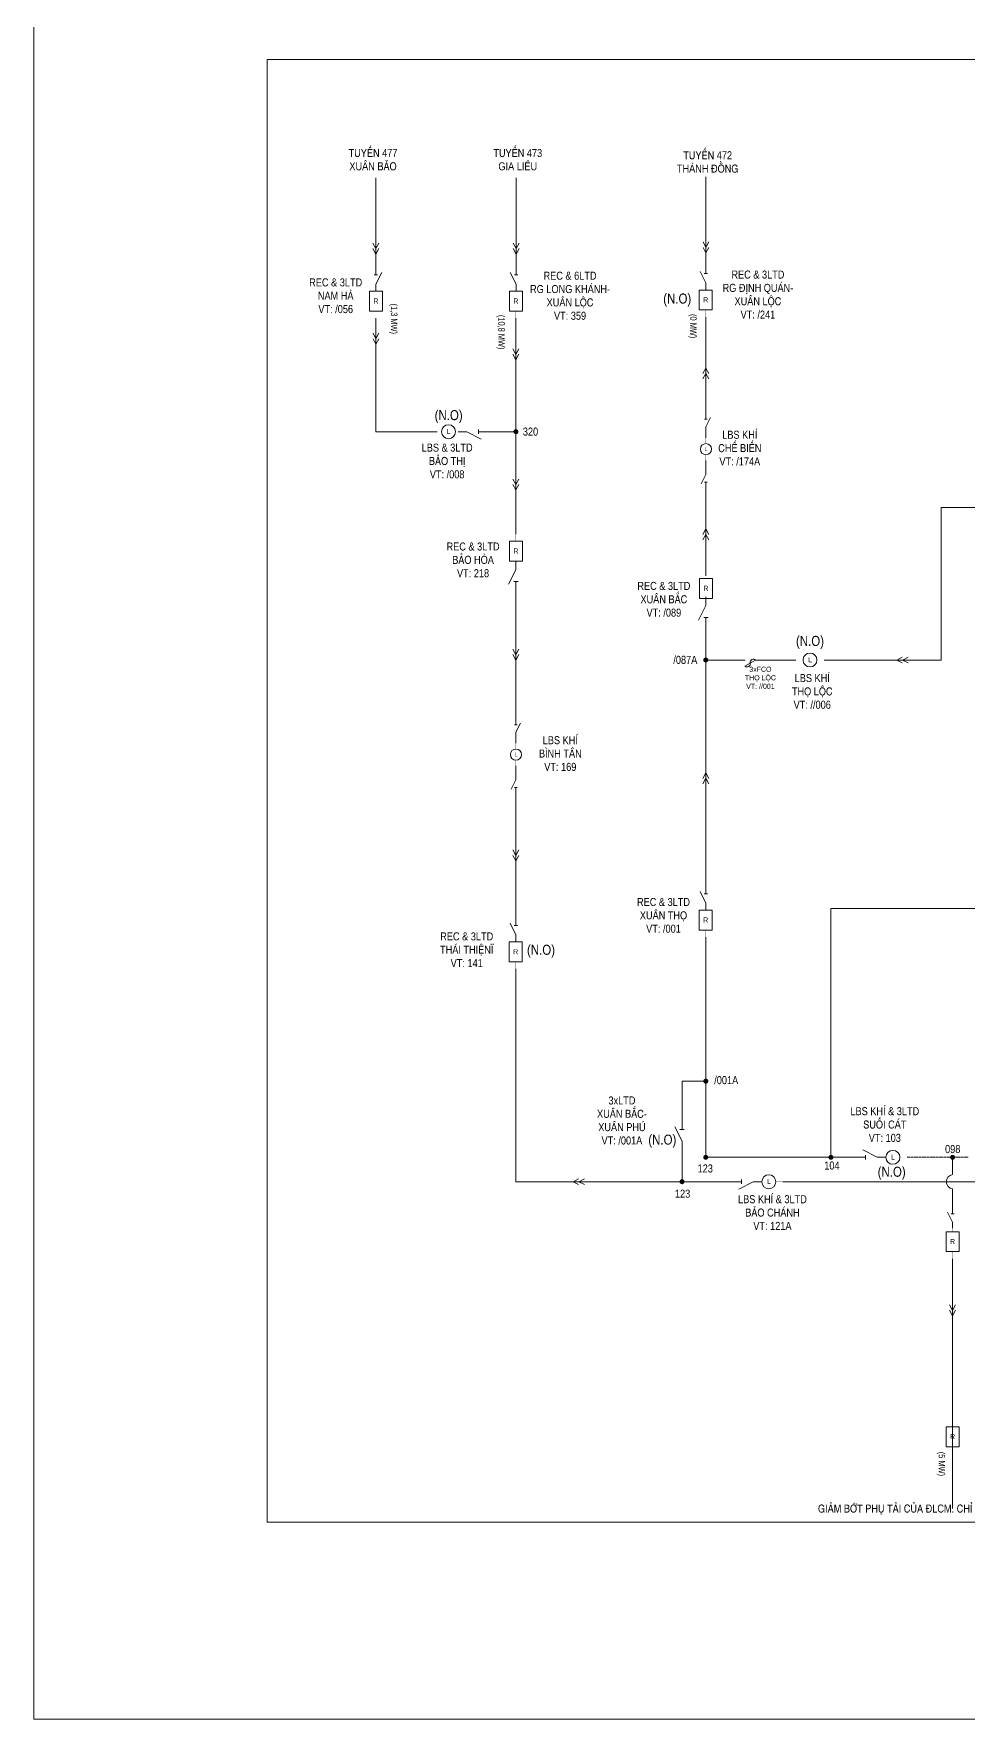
# Model space of a CAD drawing. Header units: inches. Extents: x 2152 to 4977, y -3144 to -873.
# Drawn here: x 2740.3 to 2987.1, y -3144.1 to -2699.1 of the extents above; entities that cross this region are included whole.
import ezdxf
from ezdxf.enums import TextEntityAlignment as Align

# ---------------------------------------------------------------- set-up
doc = ezdxf.new("R2010")
doc.units = ezdxf.units.IN
doc.header["$LTSCALE"] = 0.2
doc.header["$MEASUREMENT"] = 0
doc.linetypes.add('DASHED', pattern=[0.75, 0.5, -0.25])
doc.layers.get('0').update_dxf_attribs({"lineweight": 5})
for name, color, linetype, lineweight in [('Day 22kV', 1, 'Continuous', 13), ('Khung', 7, 'Continuous', 13), ('Text', 7, 'Continuous', 9), ('Thiet bi', 3, 'Continuous', 9), ('Tuyen 475', 6, 'Continuous', 13)]:
    doc.layers.add(name, color=color, linetype=linetype, lineweight=lineweight)
doc.styles.add('V-H-C', font='VHELVCN.TTF')
doc.styles.add('V-H-C-B', font='VHELVCB.TTF')

# ---------------------------------------------------------------- blocks, each defined once
blk = doc.blocks.new('ALTD')
at = {"color": 0}
for points in [[(3.38, 1.08), (1.27, 0), (0, 0)], [(2.99, 0.31), (2.99, -0.31)], [(2.99, 0), (4.73, 0)]]:
    blk.add_lwpolyline(points, dxfattribs=at)
blk = doc.blocks.new('FCO')
at = {"color": 0}
blk.add_lwpolyline([(0, 0, 0.707499), (0.8, 0.8, -0.707499), (1.6, 1.6, -5.301682)], format="xyb", dxfattribs=at)
blk.add_lwpolyline([(0, 0), (1.6, 1.6)], dxfattribs=at)

msp = doc.modelspace()

# ---------------------------------------------------------------- linework, layer by layer
at = {"layer": 'Day 22kV'}
for p, q in [((2830.66, -2760.23, -0.44), (2830.66, -2737.16, -0.44)), ((2867.7, -2760.23, -0.44), (2867.7, -2737.16, -0.44)), ((2917.82, -2759.93, -0.44), (2917.82, -2736.86, -0.44)), ((2867.65, -2831.2, -0.44), (2867.65, -2774.23, -0.44)), ((2917.79, -2798.91, -0.44), (2917.78, -2773.92, -0.44)), ((2917.81, -2805.81, -0.44), (2917.8, -2804.35, -0.44)), ((2917.8, -2814.02, -0.44), (2917.8, -2811.76, -0.44)), ((2917.82, -2842.25, -0.44), (2917.81, -2819.46, -0.44)), ((2867.65, -2886.44, -0.44), (2867.64, -2884.98, -0.44)), ((2867.65, -2894.65, -0.44), (2867.65, -2892.4, -0.44)), ((2911.51, -2993.77, -0.44), (2911.51, -3002.18, -0.44)), ((2982.93, -3022.51, -0.44), (2982.93, -3088.45, -0.44))]:
    msp.add_line(p, q, dxfattribs=at)
msp.add_lwpolyline([(2801.97, -2705.95), (3347.97, -2705.95), (3347.97, -3092.05), (2801.97, -3092.05)], close=True, dxfattribs=at)
for points, elevation in [([(2830.7, -2774.23), (2830.7, -2804.18), (2846.86, -2804.18)], -0.44), ([(2860.92, -2804.18), (2867.65, -2804.18)], -0.44), ([(3071.31, -2824.21), (2979.96, -2824.21), (2979.96, -2864.45), (2949.01, -2864.45)], 0.2), ([(2917.82, -2864.45), (2928.21, -2864.45)], 0.2), ([(2930.93, -2864.45), (2941.57, -2864.45)], 0.2), ([(3038.13, -2902.37), (3038.13, -3002.18), (2938.15, -3002.18)], 0.2), ([(3015.62, -2930.06), (2950.8, -2930.06), (2950.8, -2995.73)], 0.2), ([(2956.84, -2995.73), (2917.78, -2995.73), (2917.78, -2937.64)], 0.2), ([(2924.09, -3002.18), (2867.6, -3002.18), (2867.6, -2946.01)], 0.2), ([(2911.51, -2985.27), (2911.51, -2975.62), (2917.78, -2975.62)], -0.44)]:
    msp.add_lwpolyline(points, dxfattribs=dict(at, elevation=elevation))
at = {"layer": 'Day 22kV', "const_width": 0.647}
for points, elevation in [([(2867.65, -2803.84, 1), (2867.65, -2804.51, 1), (2867.65, -2803.84, 2.414214)], -0.44), ([(2917.78, -2864.11, 1), (2917.78, -2864.78, 1), (2917.78, -2864.11, 2.414214)], 0.2), ([(2917.78, -2975.29, 1), (2917.78, -2975.96, 1), (2917.78, -2975.29, 2.414214)], -0.44), ([(2917.78, -2995.4, 1), (2917.78, -2996.07, 1), (2917.78, -2995.4, 2.414214)], 0.2), ([(2950.8, -2995.4, 1), (2950.8, -2996.07, 1), (2950.8, -2995.4, 2.414214)], -0.44), ([(2982.93, -2995.4, 1), (2982.93, -2996.07, 1), (2982.93, -2995.4, 2.414214)], -0.44), ([(2911.51, -3001.84, 1), (2911.51, -3002.51, 1), (2911.51, -3001.84, 2.414214)], -0.44)]:
    msp.add_lwpolyline(points, format="xyb", dxfattribs=dict(at, elevation=elevation))
at = {"layer": 'Khung', "color": 1, "linetype": 'DASHED'}
msp.add_line((2987.08, -2995.73, -0.44), (2970.9, -2995.73, -0.44), dxfattribs=at)
at = {"layer": 'Khung'}
msp.add_lwpolyline([(2740.34, -2229.54), (3402.99, -2229.54), (3402.99, -3144.09), (2740.34, -3144.09)], close=True, dxfattribs=at)
at = {"layer": 'Text', "color": 1, "linetype": 'Continuous'}
for p, q in [((2867.65, -2846.84, -0.44), (2867.65, -2879.54, -0.44)), ((2917.82, -2856.31, -0.44), (2917.82, -2923.64, -0.44)), ((2867.65, -2892.4, -0.44), (2867.65, -2894.65, -0.44)), ((2867.65, -2900.09, -0.44), (2867.65, -2932.02, -0.44))]:
    msp.add_line(p, q, dxfattribs=at)
at = {"layer": 'Thiet bi'}
for p, q in [((2917.82, -2755.55, -0.44), (2917.05, -2754.1, -0.44)), ((2917.82, -2755.55, -0.44), (2918.6, -2754.1, -0.44)), ((2830.66, -2755.85, -0.44), (2829.88, -2754.4, -0.44)), ((2830.66, -2757.28, -0.44), (2829.88, -2755.83, -0.44)), ((2830.66, -2755.85, -0.44), (2831.43, -2754.4, -0.44)), ((2830.66, -2757.28, -0.44), (2831.43, -2755.83, -0.44)), ((2867.7, -2755.85, -0.44), (2866.92, -2754.4, -0.44)), ((2867.7, -2757.28, -0.44), (2866.92, -2755.83, -0.44)), ((2867.7, -2755.85, -0.44), (2868.47, -2754.4, -0.44)), ((2867.7, -2757.28, -0.44), (2868.47, -2755.83, -0.44)), ((2917.82, -2756.97, -0.44), (2917.05, -2755.52, -0.44)), ((2917.82, -2756.97, -0.44), (2918.6, -2755.52, -0.44)), ((2830.7, -2779.65, -0.44), (2829.93, -2778.2, -0.44)), ((2830.7, -2781.07, -0.44), (2829.93, -2779.62, -0.44)), ((2830.7, -2779.65, -0.44), (2831.48, -2778.2, -0.44)), ((2830.7, -2781.07, -0.44), (2831.48, -2779.62, -0.44)), ((2867.65, -2783.76, -0.44), (2866.87, -2782.32, -0.44)), ((2867.65, -2785.19, -0.44), (2866.87, -2783.74, -0.44)), ((2867.65, -2783.76, -0.44), (2868.42, -2782.31, -0.44)), ((2867.65, -2785.19, -0.44), (2868.42, -2783.74, -0.44)), ((2917.78, -2787.37, -0.44), (2917.01, -2788.82, -0.44)), ((2917.78, -2788.8, -0.44), (2917.01, -2790.25, -0.44)), ((2917.78, -2787.37, -0.44), (2918.56, -2788.82, -0.44)), ((2917.78, -2788.8, -0.44), (2918.56, -2790.25, -0.44)), ((2867.65, -2818.13, -0.44), (2866.87, -2816.68, -0.44)), ((2867.65, -2819.56, -0.44), (2866.87, -2818.11, -0.44)), ((2867.65, -2818.13, -0.44), (2868.42, -2816.68, -0.44)), ((2867.65, -2819.56, -0.44), (2868.42, -2818.11, -0.44)), ((2917.78, -2829.86, -0.44), (2917.01, -2831.31, -0.44)), ((2917.78, -2829.86, -0.44), (2918.56, -2831.31, -0.44)), ((2917.78, -2831.28, -0.44), (2917.01, -2832.73, -0.44)), ((2917.78, -2831.28, -0.44), (2918.56, -2832.73, -0.44)), ((2867.65, -2863.06, -0.44), (2866.87, -2861.61, -0.44)), ((2867.65, -2864.48, -0.44), (2866.87, -2863.03, -0.44)), ((2867.65, -2863.06, -0.44), (2868.42, -2861.61, -0.44)), ((2867.65, -2864.48, -0.44), (2868.42, -2863.03, -0.44)), ((2968.19, -2864.45, 0.2), (2969.64, -2863.67, 0.2)), ((2968.19, -2864.45, 0.2), (2969.64, -2865.22, 0.2)), ((2969.72, -2864.45, 0.2), (2971.17, -2863.67, 0.2)), ((2969.72, -2864.45, 0.2), (2971.17, -2865.22, 0.2)), ((2917.78, -2894.26, -0.44), (2917.01, -2895.71, -0.44)), ((2917.78, -2895.68, -0.44), (2917.01, -2897.13, -0.44)), ((2917.78, -2894.26, -0.44), (2918.56, -2895.71, -0.44)), ((2917.78, -2895.68, -0.44), (2918.56, -2897.13, -0.44)), ((2867.65, -2916.05, -0.44), (2866.87, -2914.6, -0.44)), ((2867.65, -2917.47, -0.44), (2866.87, -2916.02, -0.44)), ((2867.65, -2916.05, -0.44), (2868.42, -2914.6, -0.44)), ((2867.65, -2917.47, -0.44), (2868.42, -2916.02, -0.44)), ((2882.75, -3002.18, 0.2), (2884.2, -3001.4, 0.2)), ((2882.75, -3002.18, 0.2), (2884.2, -3002.95, 0.2)), ((2884.28, -3002.18, 0.2), (2885.73, -3001.4, 0.2)), ((2884.28, -3002.18, 0.2), (2885.73, -3002.95, 0.2)), ((2982.93, -3036.14, -0.44), (2982.15, -3034.69, -0.44)), ((2982.93, -3036.14, -0.44), (2983.7, -3034.69, -0.44)), ((2982.93, -3037.54, -0.44), (2982.15, -3036.09, -0.44)), ((2982.93, -3037.54, -0.44), (2983.7, -3036.09, -0.44))]:
    msp.add_line(p, q, dxfattribs=at)
at = {"layer": 'Thiet bi', "lineweight": 20, "ltscale": 10}
for points, elevation in [([(2828.99, -2767.09), (2828.99, -2772.35), (2832.42, -2772.35), (2832.42, -2767.09), (2828.99, -2767.09)], -0.44), ([(2869.36, -2767.09), (2869.36, -2772.35), (2865.94, -2772.35), (2865.94, -2767.09), (2869.36, -2767.09)], -0.44), ([(2919.49, -2766.79), (2919.49, -2772.04), (2916.06, -2772.04), (2916.06, -2766.79), (2919.49, -2766.79)], -0.44), ([(2869.36, -2833.08), (2869.36, -2838.34), (2865.94, -2838.34), (2865.94, -2833.08), (2869.36, -2833.08)], -0.44), ([(2919.54, -2842.95), (2919.54, -2848.2), (2916.11, -2848.2), (2916.11, -2842.95), (2919.54, -2842.95)], -1.08), ([(2919.49, -2930.5), (2919.49, -2935.76), (2916.06, -2935.76), (2916.06, -2930.5), (2919.49, -2930.5)], -0.44), ([(2869.32, -2938.88), (2869.32, -2944.13), (2865.89, -2944.13), (2865.89, -2938.88), (2869.32, -2938.88)], -0.44), ([(2984.64, -3015.38), (2984.64, -3020.63), (2981.21, -3020.63), (2981.21, -3015.38), (2984.64, -3015.38)], -0.44), ([(2984.64, -3066.87), (2984.64, -3072.12), (2981.21, -3072.12), (2981.21, -3066.87), (2984.64, -3066.87)], -0.44)]:
    msp.add_lwpolyline(points, dxfattribs=dict(at, elevation=elevation))
at = {"layer": 'Thiet bi'}
for points, elevation in [([(2830.7, -2765.21, 0.064, 0.064, 0), (2830.7, -2767.09, 0.32, 0.32, 0)], -0.44), ([(2867.65, -2765.21, 0.064, 0.064, 0), (2867.65, -2767.09, 0.32, 0.32, 0)], -0.44), ([(2917.78, -2764.91, 0.064, 0.064, 0), (2917.78, -2766.79, 0.32, 0.32, 0)], -0.44), ([(2917.78, -2772.04, 0.064, 0.064, 0), (2917.78, -2773.92, 0.32, 0.32, 0)], -0.44), ([(2830.7, -2772.35, 0.064, 0.064, 0), (2830.7, -2774.23, 0.32, 0.32, 0)], -0.44), ([(2867.65, -2772.35, 0.064, 0.064, 0), (2867.65, -2774.23, 0.32, 0.32, 0)], -0.44), ([(2846.12, -2804.18, 0.064, 0.064, 0), (2848, -2804.18, 0.32, 0.32, 0)], -1.08), ([(2851.68, -2804.18, 0.064, 0.064, 0), (2853.56, -2804.18, 0.32, 0.32, 0)], -0.44), ([(2917.81, -2805.81, 0.0512, 0.0512, 0), (2917.81, -2807.32, 0.256, 0.256, 0)], -0.44), ([(2917.81, -2810.26, 0.0512, 0.0512, 0), (2917.81, -2811.76, 0.256, 0.256, 0)], -0.44), ([(2867.65, -2831.2, 0.064, 0.064, 0), (2867.65, -2833.08, 0.32, 0.32, 0)], -0.44), ([(2867.65, -2838.34, 0.064, 0.064, 0), (2867.65, -2840.22, 0.32, 0.32, 0)], -0.44), ([(2917.82, -2841.07, 0.064, 0.064, 0), (2917.82, -2842.95, 0.32, 0.32, 0)], -1.08), ([(2917.82, -2848.2, 0.064, 0.064, 0), (2917.82, -2850.08, 0.32, 0.32, 0)], -1.08), ([(2867.65, -2886.44, 0.0512, 0.0512, 0), (2867.65, -2887.95, 0.256, 0.256, 0)], -0.44), ([(2867.65, -2890.89, 0.0512, 0.0512, 0), (2867.65, -2892.4, 0.256, 0.256, 0)], -0.44), ([(2917.78, -2928.62, 0.064, 0.064, 0), (2917.78, -2930.5, 0.32, 0.32, 0)], -0.44), ([(2917.78, -2935.76, 0.064, 0.064, 0), (2917.78, -2937.64, 0.32, 0.32, 0)], -0.44), ([(2867.6, -2937, 0.064, 0.064, 0), (2867.6, -2938.88, 0.32, 0.32, 0)], -0.44), ([(2867.6, -2944.13, 0.064, 0.064, 0), (2867.6, -2946.01, 0.32, 0.32, 0)], -0.44), ([(2963.46, -2995.73, 0.064, 0.064, 0), (2965.34, -2995.73, 0.32, 0.32, 0)], -0.44), ([(2969.02, -2995.73, 0.064, 0.064, 0), (2970.9, -2995.73, 0.32, 0.32, 0)], -0.44), ([(2930.71, -3002.18, 0.064, 0.064, 0), (2932.59, -3002.18, 0.32, 0.32, 0)], -0.44), ([(2936.27, -3002.18, 0.064, 0.064, 0), (2938.15, -3002.18, 0.32, 0.32, 0)], 0.2), ([(2982.93, -3013.5, 0.064, 0.064, 0), (2982.93, -3015.38, 0.32, 0.32, 0)], -0.44), ([(2982.93, -3020.63, 0.064, 0.064, 0), (2982.93, -3022.51, 0.32, 0.32, 0)], -0.44), ([(2982.93, -3064.98, 0.064, 0.064, 0), (2982.93, -3066.87, 0.32, 0.32, 0)], -0.44), ([(2982.93, -3072.12, 0.064, 0.064, 0), (2982.93, -3074, 0.32, 0.32, 0)], -0.44)]:
    msp.add_lwpolyline(points, format="xyseb", dxfattribs=dict(at, elevation=elevation))
at = {"layer": 'Thiet bi', "color": 1, "elevation": 0.2}
for points in [[(2941.57, -2864.45, 0.064, 0.064, 0), (2943.45, -2864.45, 0.32, 0.32, 0)], [(2947.13, -2864.45, 0.064, 0.064, 0), (2949.01, -2864.45, 0.32, 0.32, 0)]]:
    msp.add_lwpolyline(points, format="xyseb", dxfattribs=at)
at = {"layer": 'Thiet bi', "lineweight": 20, "ltscale": 10}
for centre, radius in [((2849.84, -2804.18, -0.44), 1.84), ((2917.81, -2808.79, 0.07), 1.47), ((2867.65, -2889.42, 0.07), 1.47), ((2967.18, -2995.73, 0.2), 1.84), ((2934.43, -3002.18, 0.2), 1.84)]:
    msp.add_circle(centre, radius, dxfattribs=at)
at = {"layer": 'Thiet bi', "color": 1, "lineweight": 20, "ltscale": 10}
msp.add_circle((2945.29, -2864.45, 0.84), 1.84, dxfattribs=at)
at = {"layer": 'Tuyen 475', "color": 1, "linetype": 'Continuous', "elevation": -0.44}
msp.add_lwpolyline([(2982.93, -2995.73), (2982.93, -3000.29, 0.880264), (2982.93, -3004.07), (2982.93, -3009.43), (2982.93, -3009.43)], format="xyb", dxfattribs=at)

# ---------------------------------------------------------------- block references
at = {"layer": 'Day 22kV', "yscale": 1.79822708017889, "zscale": 1.79822708017858}
for p, xscale, rotation in [((2852.42, -2804.18, -0.44), -1.798227080178549, 180.0000000000072), ((2932.59, -3002.18, 0.2), 1.798227080178549, 180)]:
    msp.add_blockref('ALTD', p, dxfattribs=dict(at, xscale=xscale, rotation=rotation))
at = {"layer": 'Day 22kV', "xscale": -1.798227080178549, "yscale": 1.79822708017889, "zscale": 1.79822708017858}
msp.add_blockref('ALTD', (2965.34, -2995.73, 0.2), dxfattribs=at)
at = {"layer": 'Thiet bi'}
for name, p, xscale, yscale, zscale, rotation in [('ALTD', (2830.66, -2767.03, -0.44), -1.438581664143157, 1.438581664143157, 1.438581664142865, 270), ('ALTD', (2867.7, -2767.03, -0.44), 1.438581664143157, 1.438581664143157, 1.438581664142865, 90), ('ALTD', (2917.82, -2766.73, -0.44), 1.438581664143157, 1.438581664143157, 1.438581664142865, 90), ('ALTD', (2917.81, -2804.35, -0.44), -1.150865331314549, 1.150865331314549, 1.150865331314292, 269.9999999999774), ('ALTD', (2917.81, -2814.02, -0.44), -1.150865331314549, 1.150865331314549, 1.150865331314292, 89.99999999997739), ('ALTD', (2867.65, -2838.34, -0.44), -1.798227080178663, 1.798227080178663, 1.79822708017858, 90), ('ALTD', (2917.82, -2847.81, -0.44), -1.798227080178663, 1.798227080178663, 1.79822708017858, 90), ('FCO', (2930.93, -2864.45, 0.2), 1.438581664143125, 1.438581664142816, 1.438581664142865, 164.9999999999943), ('ALTD', (2867.65, -2884.98, -0.44), -1.150865331314549, 1.150865331314549, 1.150865331314292, 269.9999999999774), ('ALTD', (2867.65, -2894.65, -0.44), -1.150865331314549, 1.150865331314549, 1.150865331314292, 89.99999999997739), ('ALTD', (2917.82, -2930.44, -0.44), 1.438581664143157, 1.438581664143157, 1.438581664142865, 90), ('ALTD', (2867.65, -2938.82, -0.44), 1.438581664143157, 1.438581664143157, 1.438581664142865, 90), ('ALTD', (2911.51, -2993.77, -0.44), 1.79822708017889, 1.79822708017889, 1.79822708017858, 90), ('ALTD', (2982.93, -3014.44, -0.44), 1.258758956125234, 1.258758956125234, 1.258758956125006, 90)]:
    msp.add_blockref(name, p, dxfattribs=dict(at, xscale=xscale, yscale=yscale, zscale=zscale, rotation=rotation))

# ---------------------------------------------------------------- texts
at = {"layer": 'Text', "color": 1, "style": 'V-H-C-B'}
for p in [(2910.24, -2770.35, -0.44), (2849.89, -2801.12, -0.44), (2945.29, -2860.73, 0.29), (2874.27, -2942.26, -0.44), (2906.3, -2992.39), (2966.85, -3000.86)]:
    msp.add_text('(N.O)', height=2.639, dxfattribs=at).set_placement(p, align=Align.CENTER)
at = {"layer": 'Text', "style": 'V-H-C-B'}
for s, p in [('(1,3 MW)', (2834.66, -2770.35, 0.2)), ('(10,8 MW)', (2863.01, -2773.35, 0.2)), ('(0 MW)', (2913.64, -2773.11, 0.2)), ('(5 MW)', (2979.24, -3073.48, 0.2))]:
    msp.add_text(s, height=1.706, rotation=270, dxfattribs=at).set_placement(p)
at = {"layer": 'Text', "attachment_point": 5, "style": 'V-H-C'}
for s, insert, char_height, width in [('TUYEÁN 477 \\PXUAÂN BAÛO', (2829.92, -2732.38, -0.44), 2.1129, 24.2559), ('TUYEÁN 473 \\PGIA LIEÂU', (2868.14, -2732.38, -0.44), 2.1129, 24.2559), ('TUYEÁN 472 \\PTHAØNH ÑOÀNG', (2918.27, -2732.99, -0.44), 2.1129, 24.2559), ('REC & 6LTD\\PRG LONG KHAÙNH-\\PXUAÂN LOÄC\\PVT: 359', (2881.94, -2768.3, -0.44), 2.1129, 24.2559), ('REC & 3LTD\\PRG ÑÒNH QUAÙN-\\PXUAÂN LOÄC\\PVT: /241', (2931.54, -2767.99, -0.44), 2.1129, 24.2559), ('REC & 3LTD\\PNAM HAØ\\PVT: /056', (2820.07, -2768.3, -0.44), 2.113, 29.7747), ('320', (2871.5, -2804.16, -0.44), 2.113, 24.2559), ('LBS & 3LTD\\PBAÛO THÒ\\PVT: /008', (2849.49, -2811.92, -0.44), 2.113, 24.2559), ('LBS KHÍ\\PCHEÁ BIEÁN\\PVT: /174A', (2926.76, -2808.52, -0.44), 2.113, 24.2559), ('REC & 3LTD\\PBAÛO HOØA\\PVT: 218', (2856.33, -2838.02, -0.44), 2.113, 24.2559), ('REC & 3LTD\\PXUAÂN BAÉC\\PVT: /089', (2906.71, -2848.43, -0.44), 2.113, 24.2559), ('/087A', (2912.37, -2864.42, 0.2), 2.113, 24.2559), ('3xFCO\\PTHOÏ LOÄC\\PVT: //001', (2932.2, -2869.15, 0.2), 1.349, 19.5), ('LBS KHÍ\\PTHOÏ LOÄC\\PVT: //006', (2945.88, -2872.75, 0.2), 2.113, 24.2559), ('LBS KHÍ\\PBÌNH TAÂN\\PVT: 169', (2879.37, -2889.16, -0.44), 2.113, 29.7747), ('REC & 3LTD\\PXUAÂN THOÏ\\PVT: /001', (2906.61, -2931.87, -0.44), 2.113, 24.2559), ('REC & 3LTD\\PTHAÙI THIEÄNÏ\\PVT: 141', (2854.66, -2940.93, -0.44), 2.1129, 24.2559), ('/001A', (2923.17, -2975.37, -0.44), 2.113, 24.2559), ('3xLTD\\PXUAÂN BAÉC-\\PXUAÂN PHUÙ\\PVT: /001A', (2895.64, -2986.02), 2.1129, 24.2559), ('LBS KHÍ & 3LTD\\PSUOÁI CAÙT\\PVT: 103', (2965.04, -2987.09, 0.2), 2.1129, 24.2559), ('098', (2982.97, -2993.57, -0.44), 2.113, 24.2559), ('123', (2917.63, -2998.68, -0.44), 2.113, 24.2559), ('104', (2951.07, -2997.91, -0.44), 2.113, 24.2559), ('123', (2911.65, -3005.34, -0.44), 2.113, 24.2559), ('LBS KHÍ & 3LTD\\PBAÛO CHAÙNH\\PVT: 121A', (2935.37, -3010.32, 0.2), 2.1129, 24.2559), ('GIAÛM BÔÙT PHUÏ TAÛI CUÛA ÑLCM. CHÆ TAÛI HOÄ KHOAÛNG {\\L<} 5MW', (2981.91, -3088.72, -0.44), 2.1129, 92.1525)]:
    msp.add_mtext(s, dxfattribs=dict(at, insert=insert, char_height=char_height, width=width))
at = {"layer": 'Thiet bi', "attachment_point": 5, "style": 'V-H-C'}
for s, insert, char_height, width in [('R', (2830.69, -2769.67, -0.44), 1.35, 18.0356), ('R', (2867.64, -2769.67, -0.44), 1.35, 18.0356), ('R', (2917.77, -2769.37, -0.44), 1.35, 18.0356), ('L', (2849.88, -2804.11, -1.08), 1.35, 18.0356), ('L', (2917.84, -2808.74, -0.44), 1.08, 14.4285), ('R', (2867.64, -2835.67, -0.44), 1.35, 18.0356), ('R', (2917.81, -2845.53, -1.08), 1.35, 18.0356), ('L', (2867.68, -2889.37, -0.44), 1.08, 14.4285), ('R', (2917.77, -2933.08, -0.44), 1.35, 18.0356), ('R', (2867.59, -2941.46, -0.44), 1.35, 18.0356), ('L', (2967.22, -2995.67, -0.44), 1.35, 18.0356), ('L', (2934.46, -3002.11, -0.44), 1.35, 18.0356), ('R', (2982.92, -3017.96, -0.44), 1.35, 18.0356), ('R', (2982.92, -3069.45, -0.44), 1.35, 18.0356)]:
    msp.add_mtext(s, dxfattribs=dict(at, insert=insert, char_height=char_height, width=width))
at = {"layer": 'Thiet bi', "color": 1, "insert": (2945.32, -2864.38, 0.2), "char_height": 1.35, "width": 18.0356, "attachment_point": 5, "style": 'V-H-C'}
msp.add_mtext('L', dxfattribs=at)

doc.saveas('drawing.dxf')
